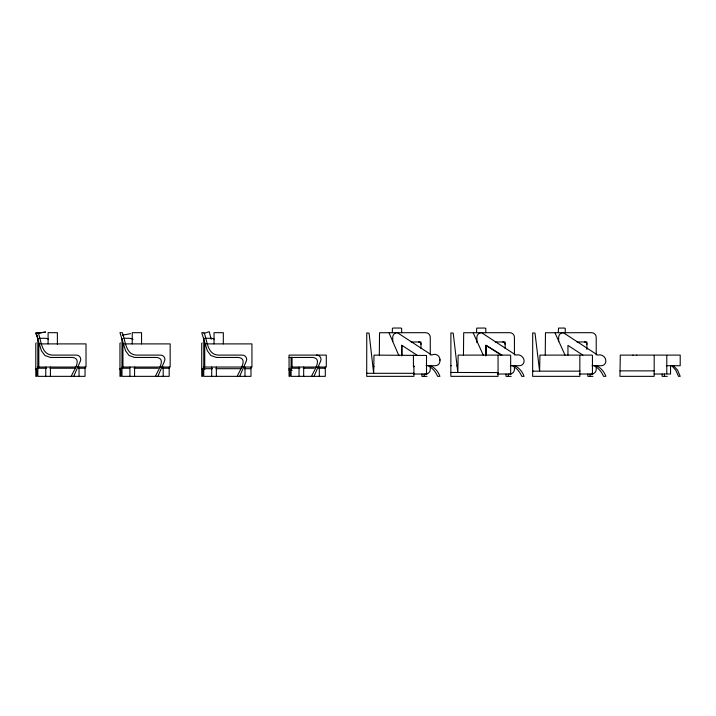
<?xml version="1.0" encoding="UTF-8"?>
<svg xmlns="http://www.w3.org/2000/svg" width="716" height="716" viewBox="0 0 716 716"><rect width="100%" height="100%" fill="white"/><g stroke="black" fill="none" stroke-linecap="round" stroke-linejoin="round"><path stroke-width="1.07" d="M439.919 360.416L439.776 358.43A5.451 5.451 0 0 0 437.485 355.252L436.599 354.778A5.451 5.451 0 0 0 431.775 355.1L397.362 332.68A4.645 4.645 0 0 0 392.717 337.325L392.717 341.648M654.164 370.879L619.958 370.861M579.835 370.915L579.369 371.148M498.041 372.463L497.593 372.58M413.884 373.206L413.436 373.313M632.586 355.449L633.034 355.1M636.345 355.449L636.793 355.1M71.358 376.348C72.71 371.774 82.949 358.77 72.647 357.463L50.478 357.463L44.938 355.512L41.438 350.804L35.8 332.68L38.163 332.68C41.268 340.136 41.125 354.447 52.098 355.1L76.039 355.1C79.467 354.751 81.91 358.492 80.219 361.49L73.712 376.348M155.506 376.348C156.867 371.774 167.105 358.77 156.804 357.463L134.626 357.463L129.095 355.512L125.595 350.804L119.957 332.68L122.32 332.68C125.425 340.136 125.273 354.447 136.255 355.1L160.196 355.1C163.624 354.751 166.067 358.492 164.367 361.49L157.869 376.348M237.291 376.348C238.652 371.774 248.882 358.77 238.58 357.463L216.411 357.463L210.88 355.512L207.371 350.804L201.742 332.68L204.096 332.68C207.21 340.136 207.058 354.447 218.04 355.1L241.972 355.1C245.4 354.751 247.852 358.492 246.152 361.49L239.654 376.348M311.63 376.348C312.99 371.774 323.229 358.77 312.928 357.463L289.058 357.463M313.993 376.348L320.491 361.49C322.191 358.492 319.748 354.751 316.32 355.1M203.935 333.432L209.197 331.678L211.229 339.295M122.373 335.213L130.572 333.665M37.33 333.262L45.421 332.036M36.355 333.477L45.448 332.099M36.122 333.799L37.483 336.771M36.265 342.892L35.8 343.358L35.8 376.348L36.731 376.348L36.731 369.375L35.8 369.375M120.422 342.892L119.957 343.358L119.957 376.348L120.879 376.348L120.879 369.375L119.957 369.375M202.198 342.892L201.733 343.358L201.733 376.348L202.664 376.348L202.664 369.375M413.436 366.619L413.902 366.574L413.436 366.619L413.436 355.1M392.824 328.035L401.184 328.035M485.341 328.035L476.749 328.098L476.516 332.68M564.799 328.035L558.525 328.098L558.292 332.68M38.816 338.283L44.795 338.283A7.876 7.876 0 0 1 48.24 339.08M123.966 338.283L128.952 338.283A7.876 7.876 0 0 1 133.015 339.42M204.758 338.283L210.728 338.283A7.876 7.876 0 0 1 214.174 339.08M411.074 341.971L420.981 341.971L420.981 348.665M495.23 341.971L505.138 341.971L505.138 348.576M576.935 341.971L586.914 341.971L586.914 349.498M426.127 365.724L435.274 365.724A4.645 4.645 0 0 0 439.919 361.079L439.919 359.307M450.847 365.724L451.313 365.724M456.548 365.724L457.005 365.724M510.284 365.724L519.431 365.724A4.645 4.645 0 0 0 524.076 361.079L524.076 360.416A6.426 6.426 0 0 0 519.556 355.127L518.661 354.921A6.426 6.426 0 0 0 515.923 355.1L481.519 332.68A4.645 4.645 0 0 0 476.874 337.325L476.874 342.722M592.06 365.724L601.216 365.724A4.645 4.645 0 0 0 605.861 361.079A6.265 6.265 0 0 0 597.708 355.1L563.295 332.68A4.645 4.645 0 0 0 558.65 337.325L558.65 341.648M666.345 365.724L680.2 365.724L680.2 355.1L620.298 355.118L619.958 376.348L654.182 376.348L654.182 355.566M373.663 366.619L374.128 366.619M37.823 367.048L75.556 367.048M76.719 367.048L86.01 367.048L86.01 343.895L38.807 343.895L38.807 367.048M121.98 367.048L170.166 367.048L170.166 343.895L122.955 343.895L122.955 367.048M203.765 367.048L251.942 367.048L251.942 343.895L204.74 343.895L204.74 367.048M291.081 367.048L326.29 367.048L326.29 355.1L289.058 355.1L289.058 376.348L289.989 376.348L289.989 369.375L289.058 369.393L291.233 369.375M37.823 368.23L46.603 368.23M49.896 368.23L75.153 368.23M78.447 368.23L85.034 368.23M121.98 368.23L129.659 368.23M134.053 368.23L158.209 368.23M162.595 368.23L169.182 368.23M291.081 368.23L299.915 368.23M303.226 368.23L314.27 368.23M318.683 368.23L325.306 368.23M35.8 368.445L38.467 368.445M119.957 368.445L122.624 368.445M201.733 368.445L204.4 368.445M289.058 368.445L289.524 368.445M203.765 368.695L212.58 368.695M215.874 368.695L241.095 368.695M244.389 368.695L250.967 368.695M201.733 369.375L204.874 369.375M289.058 370.288L292.218 370.306M532.632 371.148L579.835 371.148M450.865 372.463L498.059 372.58M366.699 373.313L413.902 373.313M413.365 374.02L427.022 374.02M497.513 374.02L511.17 374.02M579.298 374.02L592.955 374.02M653.994 374.02L670.552 374.02L670.552 365.616M427.022 376.348L421.867 376.348L421.867 374.02M511.17 376.348L506.024 376.348L506.024 374.02M592.955 376.348L587.8 376.348L587.8 374.02M667.294 376.348L662.148 376.348L662.148 374.02M367.165 373.313L366.762 373.242M533.098 371.148L532.632 370.915M565.04 355.1L555.088 333.11M483.255 355.1L473.312 333.11M486.164 355.1L486.164 345.407L501.988 355.1M582.824 355.1L567.949 345.407L567.949 355.1M486.164 345.407L501.048 355.1M416.891 355.1L402.007 345.407L402.007 355.1M673.461 365.724L677.596 370.118L680.2 376.348L678.517 376.348L675.806 370.244L671.778 365.724M398.454 354.68L389.155 333.11M36.203 333.79L37.635 336.806M666.793 355.566L666.793 373.555M664.466 374.02L664.466 376.348M596.213 355.011L596.213 337.325A4.645 4.645 0 0 0 591.559 332.68L545.476 332.743L545.243 354.993M596.213 366.064L596.213 369.375A4.645 4.645 0 0 1 591.559 374.02M592.445 373.555L592.445 355.566L591.989 355.1L539.945 355.118L539.604 371.148L535.013 333.146L532.695 332.913L532.632 376.348L579.835 376.348L579.835 355.566M590.127 374.02L590.127 376.348M565.264 328.501L565.264 332.68M514.428 355.011L514.428 337.325A4.645 4.645 0 0 0 509.783 332.68L463.691 332.743L463.458 354.993M514.428 366.064L514.428 369.375A4.645 4.645 0 0 1 509.783 374.02M510.669 373.555L510.669 355.566L510.204 355.1L458.159 355.118L457.819 372.58L453.228 333.146L450.91 332.913L450.847 376.348L498.059 376.348L498.059 355.566M508.342 374.02L508.342 376.348M485.806 328.501L485.806 332.68M485.806 345.184L485.806 355.906M430.271 355.011L430.271 337.325A4.645 4.645 0 0 0 425.626 332.68L379.543 332.743L379.31 354.993M430.271 366.064L430.271 369.375A4.645 4.645 0 0 1 425.626 374.02M426.512 355.566L426.512 373.555M426.047 355.449L374.012 355.118L373.663 373.313L369.071 333.146L366.762 332.913L366.699 376.348L413.902 376.348L413.902 365.724M424.194 374.02L424.194 376.348M401.649 328.501L401.649 332.68M401.649 345.184L401.649 355.906M399.098 355.1L399.098 355.566M392.359 328.501L392.359 332.68M325.306 367.048L325.306 376.348L291.081 376.348L291.081 357.275M319.318 367.048L319.318 376.348M303.682 367.048L303.682 376.348M299.028 367.048L299.028 376.348M292.065 357.275L292.065 367.048M250.967 367.048L250.967 376.348L203.765 376.348L203.765 338.283M244.979 367.048L244.979 376.348M223.32 343.895L223.32 332.68L214.03 332.68L214.03 343.895M216.357 367.048L216.357 376.348M211.712 367.048L211.712 376.348M169.182 367.048L169.182 376.348L121.98 376.348L121.98 338.283M163.194 367.048L163.194 376.348M141.544 343.895L141.544 332.68L132.245 332.68L132.245 343.895M134.572 367.048L134.572 376.348M129.927 367.048L129.927 376.348M85.034 367.048L85.034 376.348L37.823 376.348L37.823 338.283M79.037 367.048L79.037 376.348M57.387 344.423L57.387 332.68L48.097 332.68L48.097 343.895M50.415 367.048L50.415 376.348M45.77 367.048L45.77 376.348M584.596 341.971A2.327 2.327 0 0 1 586.914 344.298M594.244 365.724A21.22 21.22 0 0 1 603.534 376.348L605.861 376.348A18.553 18.553 0 0 0 596.562 365.724M502.811 341.971A2.327 2.327 0 0 1 505.138 344.298M514.786 365.724A18.553 18.553 0 0 1 524.076 376.348L521.749 376.348A21.22 21.22 0 0 0 512.459 365.724M418.654 341.971A2.327 2.327 0 0 1 420.981 344.298M430.629 365.724A18.553 18.553 0 0 1 439.919 376.348L437.601 376.348A21.22 21.22 0 0 0 428.311 365.724"/></g></svg>
